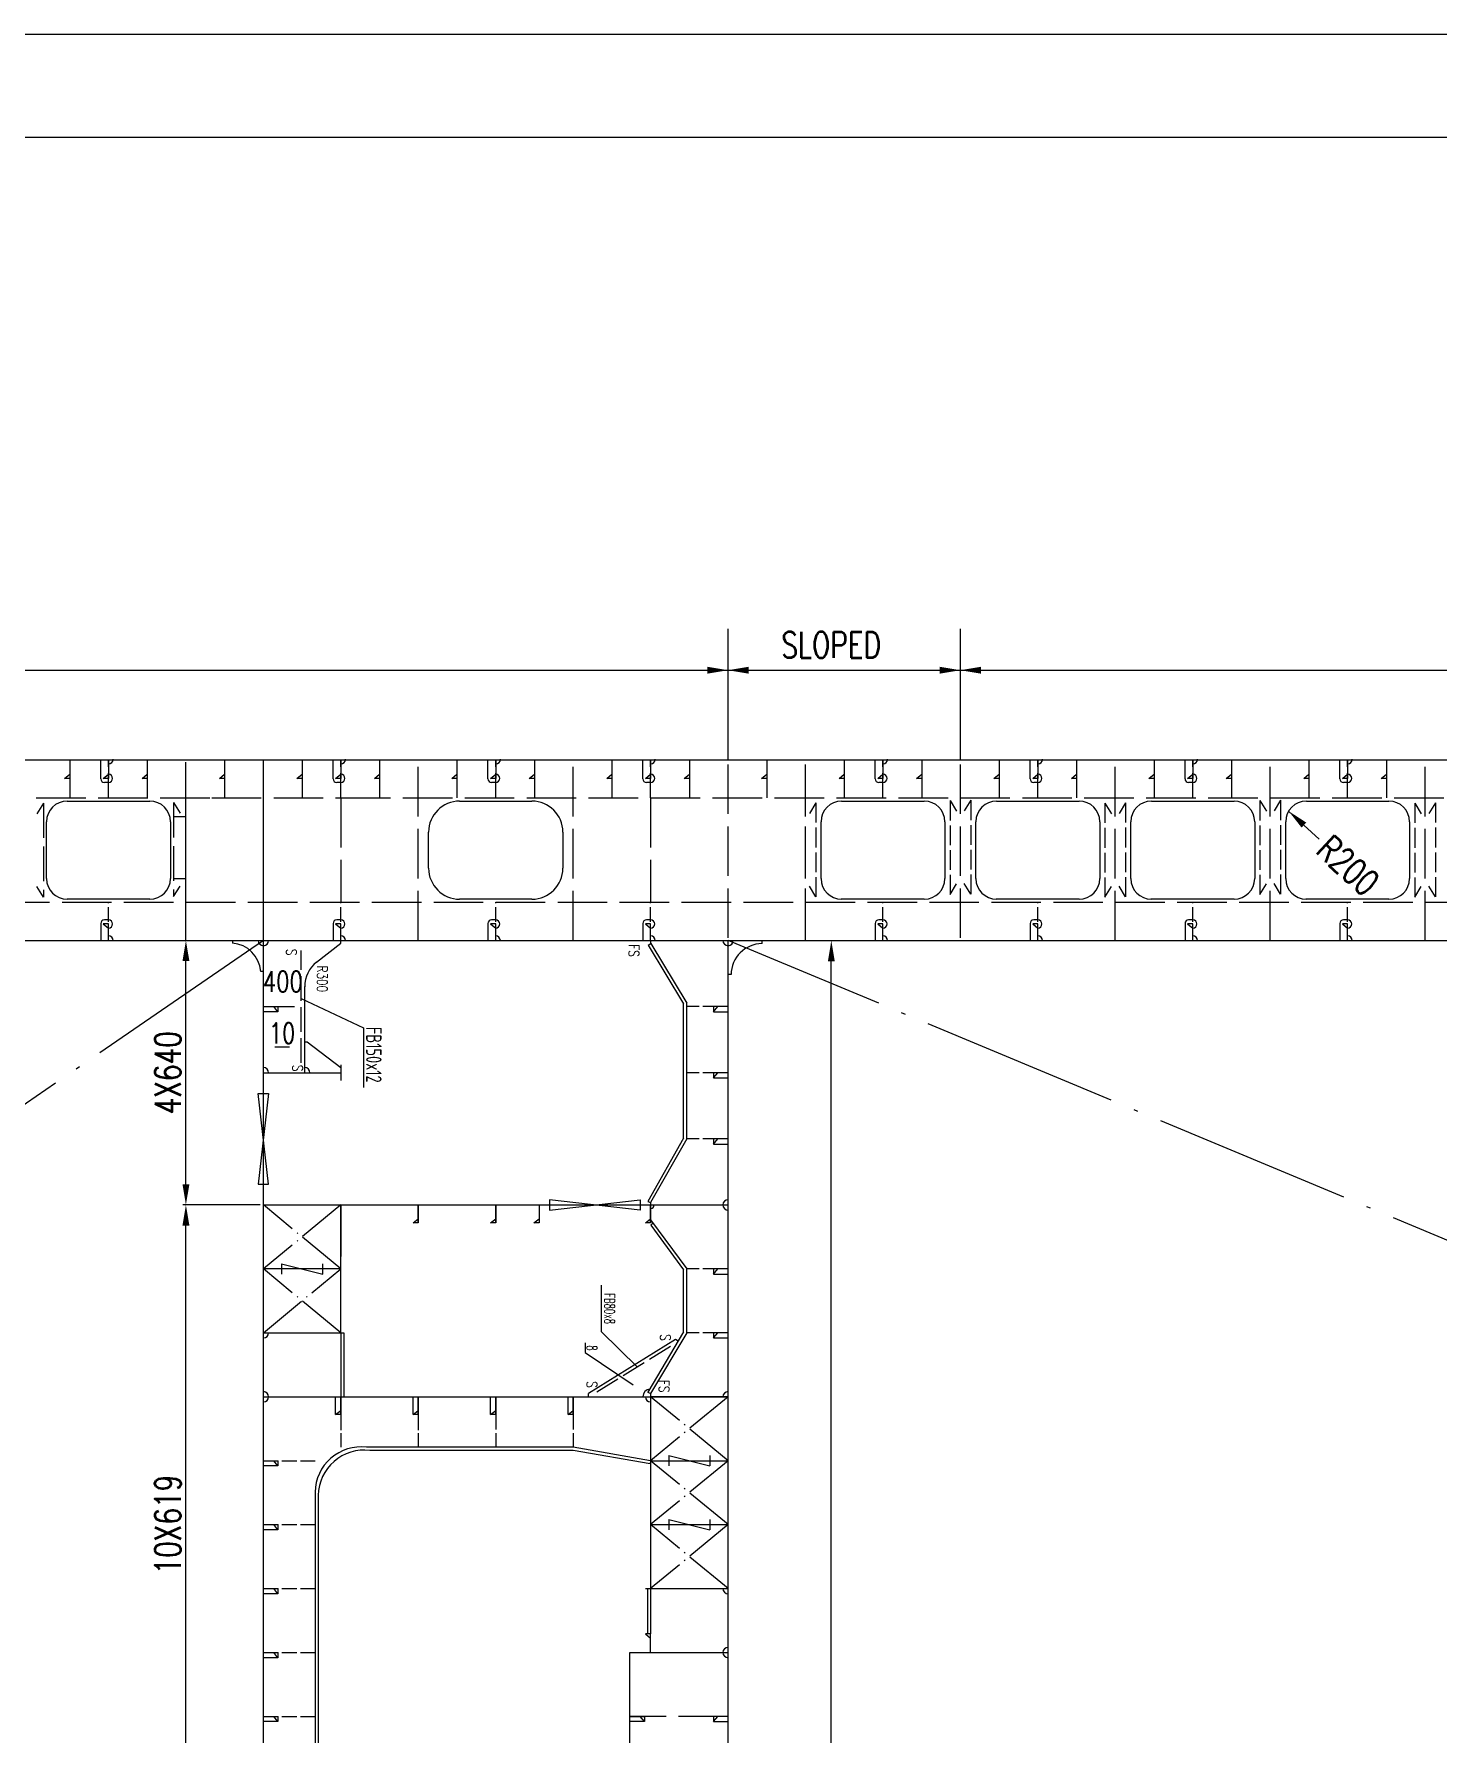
# Model space of a CAD drawing. Extents: x 373818 to 564480, y 322172 to 634257.
# Drawn here: x 474729 to 488325, y 574099 to 590557 of the extents above; entities that cross this region are included whole.
import ezdxf
from ezdxf.enums import TextEntityAlignment as Align

# ---------------------------------------------------------------- set-up
doc = ezdxf.new("R2010")
doc.units = 0
doc.header["$LTSCALE"] = 40
doc.header["$MEASUREMENT"] = 0
for name, pattern in [('ACAD_ISO02W100', [15, 12, -3]), ('ACAD_ISO04W100', [30.5, 24, -3, 0.5, -3]), ('H', [6, 4, -2])]:
    doc.linetypes.add(name, pattern=pattern)
doc.layers.get('0').update_dxf_attribs({"linetype": 'CONTINUOUS'})
doc.layers.get('DEFPOINTS').update_dxf_attribs({"linetype": 'CONTINUOUS'})
for name, color, linetype in [('01CONTINUOUS', 2, 'CONTINUOUS'), ('11', 7, 'CONTINUOUS'), ('BT_ENG', 7, 'CONTINUOUS'), ('C-CEN', 4, 'ACAD_ISO04W100'), ('C-CON', 4, 'CONTINUOUS'), ('C-DAS', 4, 'ACAD_ISO02W100'), ('Y-CON', 2, 'CONTINUOUS'), ('Y-DAS', 2, 'ACAD_ISO02W100')]:
    doc.layers.add(name, color=color, linetype=linetype)
doc.styles.add('isocp', font='isocp.shx', dxfattribs={"width": 0.75, "height": 150, "bigfont": 'hzdx.shx'})
doc.styles.add('ROMANS', font='romans.shx', dxfattribs={"width": 0.75, "height": 250, "bigfont": 'hzdx.shx'})
doc.dimstyles.new('DM-100', dxfattribs={"dimscale": 0, "dimtxt": 250, "dimasz": 200, "dimexe": 30, "dimexo": 30, "dimgap": 50, "dimtad": 1, "dimdec": 0, "dimzin": 0, "dimdsep": 46, "dimtxsty": 'ROMANS', "dimcen": 0, "dimclrd": 1, "dimclre": 1, "dimclrt": 1, "dimadec": 0, "dimazin": 0, "dimtfac": 1, "dimtdec": 0, "dimtmove": 0, "dimatfit": 3, "dimfxl": 1, "dimtolj": 1, "dimtzin": 0, "dimarcsym": 0})

# ---------------------------------------------------------------- blocks, each defined once
blk = doc.blocks.new('*D64')
at = {"color": 1, "linetype": 'ByBlock', "transparency": 16777216}
for p, q in [((476920, 579221), (476170, 579221)), ((476200, 573231), (476200, 579021))]:
    blk.add_line(p, q, dxfattribs=at)
for points in [[(476167, 579021), (476234, 579021), (476200, 579221)], [(476167, 573231), (476234, 573231), (476200, 573031)]]:
    blk.add_solid(points, dxfattribs=at)
at = {"layer": 'DEFPOINTS', "color": 0, "linetype": 'ByBlock', "transparency": 16777216}
for p in [(476200, 579221), (476950, 579221), (476200, 573031)]:
    blk.add_point(p, dxfattribs=at)
at = {"color": 1, "linetype": 'ByBlock', "transparency": 16777216, "insert": (476025, 576126), "char_height": 250, "attachment_point": 5, "rotation": 90, "style": 'ROMANS'}
blk.add_mtext('\\A1;10X619', dxfattribs=at)
blk = doc.blocks.new('*D65')
at = {"color": 1, "linetype": 'ByBlock', "transparency": 16777216}
blk.add_line((476200, 579421), (476200, 581581), dxfattribs=at)
for points in [[(476167, 581581), (476234, 581581), (476200, 581781)], [(476167, 579421), (476234, 579421), (476200, 579221)]]:
    blk.add_solid(points, dxfattribs=at)
at = {"layer": 'DEFPOINTS', "color": 0, "linetype": 'ByBlock', "transparency": 16777216}
for p in [(476200, 581781), (476200, 581781), (476200, 579221)]:
    blk.add_point(p, dxfattribs=at)
at = {"color": 1, "linetype": 'ByBlock', "transparency": 16777216, "insert": (476025, 580501), "char_height": 250, "attachment_point": 5, "rotation": 90, "style": 'ROMANS'}
blk.add_mtext('\\A1;4X640', dxfattribs=at)
blk = doc.blocks.new('*D101')
at = {"color": 1, "linetype": 'ByBlock', "transparency": 16777216}
blk.add_line((487174, 582763), (486879, 583033), dxfattribs=at)
blk.add_solid([(487049, 582923), (487004, 582874), (486879, 583033)], dxfattribs=at)
at = {"layer": 'DEFPOINTS', "color": 0, "linetype": 'ByBlock', "transparency": 16777216}
for p in [(486879, 583033), (487100, 582831)]:
    blk.add_point(p, dxfattribs=at)
at = {"color": 1, "linetype": 'ByBlock', "transparency": 16777216, "insert": (487454, 582506), "char_height": 250, "attachment_point": 5, "rotation": 317.4968, "style": 'ROMANS'}
blk.add_mtext('\\A1;R200', dxfattribs=at)

msp = doc.modelspace()

# ---------------------------------------------------------------- linework, layer by layer
at = {"color": 2}
msp.add_line((447392.4, 589556.63), (562792.4, 589556.63), dxfattribs=at)
for p, q in [((481450.32, 583530.69), (481450.32, 584797.67)), ((483700.32, 583530.69), (483700.32, 584797.67)), ((475450.32, 583310.69), (475410.32, 583310.69)), ((477700.32, 583310.69), (477660.32, 583310.69)), ((479200.32, 583310.69), (479160.32, 583310.69)), ((480700.32, 583310.69), (480660.32, 583310.69)), ((482950.32, 583310.69), (482910.32, 583310.69)), ((482950.32, 583310.69), (482910.32, 583310.69)), ((484450.32, 583310.69), (484410.32, 583310.69)), ((485950.32, 583310.69), (485910.32, 583310.69)), ((487450.32, 583310.69), (487410.32, 583310.69)), ((475450.32, 581980.68), (475410.32, 581980.68)), ((477700.32, 581980.69), (477660.32, 581980.69)), ((479200.32, 581980.69), (479160.32, 581980.69)), ((480700.32, 581980.69), (480660.32, 581980.69)), ((482950.32, 581980.69), (482910.32, 581980.69)), ((482950.32, 581980.69), (482910.32, 581980.69)), ((484450.32, 581980.69), (484410.32, 581980.69)), ((485950.32, 581980.69), (485910.32, 581980.69)), ((487450.32, 581980.69), (487410.32, 581980.69)), ((476650.32, 581780.69), (476650.32, 581755.69)), ((477464.97, 581570.78), (477700.32, 581755.69)), ((477700.32, 581755.69), (477700.32, 581780.69)), ((480675.41, 581736.68), (480701.94, 581750.69)), ((480675.41, 581736.68), (481020.32, 581168.99)), ((480701.94, 581750.69), (480701.94, 581780.69)), ((480701.94, 581750.69), (481050.32, 581173.88)), ((481780.32, 581750.69), (481780.32, 581780.69)), ((476950.32, 581480.69), (476925.32, 581480.69)), ((477350.32, 580500.69), (477350.32, 581334.88)), ((481480.32, 581450.69), (481450.32, 581450.69)), ((477315.32, 581219.45), (477920.35, 580933.8)), ((481020.32, 579867.39), (481020.32, 581168.99)), ((481050.32, 579860.69), (481050.32, 581173.88)), ((477090.32, 581090.69), (476950.32, 581090.69)), ((477350.32, 580800.69), (477375.32, 580800.69)), ((477375.32, 580800.69), (477700.32, 580550.69)), ((477920.35, 580933.8), (477920.35, 580356.15)), ((477062.69, 580752.18), (477201.94, 580752.18)), ((481020.32, 579867.39), (480671.79, 579254.97)), ((481050.32, 579860.69), (480700.32, 579245.69)), ((480671.79, 579254.97), (480700.32, 579245.69)), ((480700.32, 579245.69), (480700.32, 579220.69)), ((480700.32, 579077.48), (481050.32, 578601.69)), ((480725.81, 579042.82), (480701.65, 579025.05)), ((480701.65, 579025.05), (481020.32, 578591.85)), ((481020.32, 577990.93), (481020.32, 578591.85)), ((481050.32, 577982.69), (481050.32, 578601.69)), ((480222.93, 578443.94), (480222.93, 577994.53)), ((480066.5, 577886.52), (480066.5, 577791.39)), ((480941.19, 577916.5), (480100.32, 577393.69)), ((480222.93, 577994.53), (480572.44, 577648.7)), ((481020.32, 577990.93), (480674.53, 577409.02)), ((481050.32, 577982.69), (480700.32, 577393.69)), ((480966.98, 577901.18), (480941.19, 577916.5)), ((480066.5, 577791.39), (480531.32, 577477.82)), ((480100.32, 577363.69), (480100.32, 577393.69)), ((480700.32, 577393.69), (480672.5, 577404.93)), ((480700.32, 577393.69), (480700.32, 577363.69))]:
    msp.add_line(p, q)
at = {"color": 1, "linetype": 'ByBlock'}
for p, q in [((455200.32, 584397.45), (560838.97, 584397.45)), ((482450.32, 564280.69), (482450.32, 581580.69)), ((476950.32, 581333.88), (476950.32, 581331.47)), ((477350.32, 581333.88), (477350.32, 581331.47))]:
    msp.add_line(p, q, dxfattribs=at)
at = {"color": 7, "ltscale": 0.2}
for p, q in [((475375.32, 583345.69), (475375.32, 583522.62)), ((477625.32, 583345.69), (477625.32, 583522.62)), ((479125.32, 583345.69), (479125.32, 583522.61)), ((480625.32, 583345.69), (480625.32, 583522.62)), ((482875.32, 583345.69), (482875.32, 583522.62)), ((482875.32, 583345.69), (482875.32, 583522.62)), ((484375.32, 583345.69), (484375.32, 583522.62)), ((485875.32, 583345.69), (485875.32, 583522.62)), ((487375.32, 583345.69), (487375.32, 583522.62)), ((475375.32, 581945.68), (475375.32, 581780.68)), ((477625.32, 581945.69), (477625.32, 581780.69)), ((479125.32, 581945.69), (479125.32, 581780.69)), ((480625.32, 581945.69), (480625.32, 581780.69)), ((482875.32, 581945.69), (482875.32, 581780.69)), ((482875.32, 581945.69), (482875.32, 581780.69)), ((484375.32, 581945.69), (484375.32, 581780.69)), ((485875.32, 581945.69), (485875.32, 581780.69)), ((487375.32, 581945.69), (487375.32, 581780.69))]:
    msp.add_line(p, q, dxfattribs=at)
at = {"color": 0, "linetype": 'ByBlock'}
for p, q in [((474820.32, 583110.69), (474757.61, 583008.13)), ((476081.09, 583115.43), (476143.8, 583012.87)), ((482300.32, 583113.63), (482237.61, 583011.07)), ((483600.32, 583135.69), (483663.03, 583033.14)), ((483800.32, 583138.63), (483737.61, 583036.07)), ((485100.32, 583110.69), (485163.03, 583008.14)), ((485300.32, 583113.63), (485237.61, 583011.07)), ((486600.32, 583135.69), (486663.03, 583033.14)), ((486800.32, 583138.63), (486737.61, 583036.07)), ((488100.32, 583110.69), (488163.03, 583008.14)), ((488300.32, 583113.63), (488237.61, 583011.07)), ((474820.32, 582200.69), (474757.61, 582303.25)), ((476081.09, 582205.43), (476143.8, 582307.99)), ((482300.32, 582203.63), (482237.61, 582306.19)), ((483600.32, 582225.69), (483663.03, 582328.25)), ((483800.32, 582228.63), (483737.61, 582331.19)), ((485100.32, 582200.69), (485163.03, 582303.25)), ((485300.32, 582203.63), (485237.61, 582306.19)), ((486600.32, 582225.69), (486663.03, 582328.25)), ((486800.32, 582228.63), (486737.61, 582331.19)), ((488100.32, 582200.69), (488163.03, 582303.25)), ((488300.32, 582203.63), (488237.61, 582306.19))]:
    msp.add_line(p, q, dxfattribs=at)
for points in [[(476900.32, 580300.69), (477000.32, 580300.69), (476900.32, 579420.69), (477000.32, 579420.69)], [(480600.32, 579270.69), (480600.32, 579170.69), (479720.32, 579270.69), (479720.32, 579170.69)]]:
    msp.add_lwpolyline(points, close=True)
at = {"color": 7, "ltscale": 0.2}
for centre, start, end in [((475450.33, 583535), 270, 0), ((477700.33, 583535), 270, 0), ((479200.33, 583535), 270, 0), ((480700.33, 583535), 270, 0), ((482950.33, 583535), 270, 0), ((482950.33, 583535), 270, 0), ((484450.33, 583535), 270, 0), ((485950.33, 583535), 270, 0), ((487450.33, 583535), 270, 0), ((475450.12, 581780.69), 360, 90), ((477700.12, 581780.7), 360, 90), ((479200.12, 581780.7), 360, 90), ((480700.12, 581780.7), 360, 90), ((482950.12, 581780.7), 360, 90), ((482950.12, 581780.7), 360, 90), ((484450.12, 581780.7), 360, 90), ((485950.12, 581780.7), 360, 90), ((487450.12, 581780.7), 360, 90)]:
    msp.add_arc(centre, 44.99, start, end, dxfattribs=at)
for centre, radius, start, end in [((475410.32, 583345.69), 35, 180, 270), ((475450.32, 583350.69), 40, 270, 90), ((477660.32, 583345.69), 35, 180, 270), ((477700.32, 583350.69), 40, 270, 90), ((479160.32, 583345.69), 35, 180, 270), ((479200.32, 583350.69), 40, 270, 90), ((480660.32, 583345.69), 35, 180, 270), ((480700.32, 583350.69), 40, 270, 90), ((482910.32, 583345.69), 35, 180, 270), ((482910.32, 583345.69), 35, 180, 270), ((482950.32, 583350.69), 40, 270, 90), ((482950.32, 583350.69), 40, 270, 90), ((484410.32, 583345.69), 35, 180, 270), ((484450.32, 583350.69), 40, 270, 90), ((485910.32, 583345.69), 35, 180, 270), ((485950.32, 583350.69), 40, 270, 90), ((487410.32, 583345.69), 35, 180, 270), ((487450.32, 583350.69), 40, 270, 90), ((475410.32, 581945.68), 35, 90, 180), ((475450.32, 581940.68), 40, 270, 90), ((477660.32, 581945.69), 35, 90, 180), ((477700.32, 581940.69), 40, 270, 90), ((479160.32, 581945.69), 35, 90, 180), ((479200.32, 581940.69), 40, 270, 90), ((480660.32, 581945.69), 35, 90, 180), ((480700.32, 581940.69), 40, 270, 90), ((482910.32, 581945.69), 35, 90, 180), ((482910.32, 581945.69), 35, 90, 180), ((482950.32, 581940.69), 40, 270, 90), ((482950.32, 581940.69), 40, 270, 90), ((484410.32, 581945.69), 35, 90, 180), ((484450.32, 581940.69), 40, 270, 90), ((485910.32, 581945.69), 35, 90, 180), ((485950.32, 581940.69), 40, 270, 90), ((487410.32, 581945.69), 35, 90, 180), ((487450.32, 581940.69), 40, 270, 90), ((476626.28, 581456.66), 300, 4.595387, 85.404613), ((476950.32, 581780.69), 50, 180, 0), ((481450.32, 581780.69), 50, 180, 0), ((481780.32, 581450.69), 300, 90, 180), ((477650.32, 581334.88), 300, 128.157227, 180), ((476950.32, 580500.69), 50, 0, 90), ((477350.32, 580500.69), 50, 0, 90), ((480700.32, 579220.69), 35, 270, 0), ((481450.32, 579220.69), 50, 90, 270), ((480700.32, 577363.69), 75, 96.052383, 180)]:
    msp.add_arc(centre, radius, start, end)
at = {"color": 1, "linetype": 'ByBlock'}
for points in [[(481250.32, 584430.79), (481250.32, 584364.12), (481450.32, 584397.45)], [(481250.32, 584430.79), (481250.32, 584364.12), (481450.32, 584397.45)], [(481650.32, 584430.79), (481650.32, 584364.12), (481450.32, 584397.45)], [(481650.32, 584430.79), (481650.32, 584364.12), (481450.32, 584397.45)], [(483500.32, 584430.79), (483500.32, 584364.12), (483700.32, 584397.45)], [(483500.32, 584430.79), (483500.32, 584364.12), (483700.32, 584397.45)], [(483900.32, 584430.79), (483900.32, 584364.12), (483700.32, 584397.45)], [(483900.32, 584430.79), (483900.32, 584364.12), (483700.32, 584397.45)], [(482416.99, 581580.69), (482483.65, 581580.69), (482450.32, 581780.69)], [(476952.82, 581332.88), (476952.82, 581332.05), (476950.32, 581332.47)], [(477347.82, 581332.88), (477347.82, 581332.05), (477350.32, 581332.47)]]:
    msp.add_solid(points, dxfattribs=at)
at = {"layer": '01CONTINUOUS'}
for p, q in [((463108.6, 583530.69), (520911.32, 583530.69)), ((476950.32, 579320.69), (476950.32, 583530.69)), ((475075.32, 583350.69), (475075.32, 583160.69)), ((475825.32, 583350.69), (475825.32, 583160.69)), ((476575.32, 583350.69), (476575.32, 583160.69)), ((477325.32, 583350.69), (477325.32, 583160.69)), ((478075.32, 583350.69), (478075.32, 583160.69)), ((478825.32, 583350.69), (478825.32, 583160.69)), ((479575.32, 583350.69), (479575.32, 583160.69)), ((480325.32, 583350.69), (480325.32, 583160.69)), ((481075.32, 583350.69), (481075.32, 583160.69)), ((481825.32, 583350.69), (481825.32, 583160.69)), ((482575.32, 583350.69), (482575.32, 583160.69)), ((482575.32, 583350.69), (482575.32, 583160.69)), ((483325.32, 583350.69), (483325.32, 583160.69)), ((483325.32, 583350.69), (483325.32, 583160.69)), ((484075.32, 583350.69), (484075.32, 583160.69)), ((484825.32, 583350.69), (484825.32, 583160.69)), ((485575.32, 583350.69), (485575.32, 583160.69)), ((486325.32, 583350.69), (486325.32, 583160.69)), ((487075.32, 583350.69), (487075.32, 583160.69)), ((487825.32, 583350.69), (487825.32, 583160.69)), ((454103.05, 581780.69), (526450.32, 581780.69)), ((476950.32, 580300.69), (476950.32, 581780.69)), ((481450.32, 573030.69), (481450.32, 581780.69)), ((476950.32, 580500.69), (477700.32, 580500.69)), ((477700.32, 580575.69), (477700.32, 580425.69)), ((476950.32, 575380.08), (476950.32, 579320.69)), ((476950.32, 579220.69), (481450.32, 579220.69)), ((477700.32, 579220.69), (477700.32, 578720.69)), ((477700.32, 577982.69), (477700.32, 579220.69)), ((477700.32, 579047.48), (477700.32, 578720.69)), ((477700.32, 578601.69), (476950.32, 578601.69)), ((476950.32, 577982.69), (477700.32, 577982.69)), ((476950.32, 577982.69), (477700.32, 577982.69)), ((476950.32, 577982.69), (477700.32, 577982.69)), ((476950.32, 577363.69), (481450.32, 577363.69)), ((480700.32, 577363.69), (480700.32, 576874.69)), ((480700.32, 577363.69), (480700.32, 575506.69)), ((481450.32, 577363.69), (480700.32, 577363.69)), ((480700.32, 576744.69), (481450.32, 576744.69)), ((480700.32, 576125.69), (481450.32, 576125.69)), ((476950.32, 562530.69), (476950.32, 575380.08)), ((480650.32, 575506.69), (481450.32, 575506.69)), ((480500.32, 574887.69), (481450.32, 574887.69)), ((480500.32, 573030.69), (480500.32, 574887.69))]:
    msp.add_line(p, q, dxfattribs=at)
msp.add_lwpolyline([(454103.05, 582882.02), (454724.22, 582992.63), (456889.22, 583243.39), (459074.22, 583416.49), (459350.32, 583433.49), (461599.62, 583518.89), (463108.72, 583530.69), (465850.32, 583530.69), (472350.32, 583530.69), (476450.32, 583530.69), (477700.32, 583530.69), (480700.32, 583530.69), (515850.32, 583530.69)], dxfattribs=at)
at = {"layer": '11', "color": 7, "linetype": 'Continuous'}
for p, q in [((475050.3, 583130.69), (475850.32, 583130.69)), ((478850.32, 583130.69), (479550.32, 583130.69)), ((478850.32, 583130.69), (479550.32, 583130.69)), ((482550.32, 583130.69), (483350.32, 583130.69)), ((484050.32, 583130.69), (484850.32, 583130.69)), ((485550.32, 583130.69), (486350.32, 583130.69)), ((487050.32, 583130.69), (487850.32, 583130.69)), ((474850.3, 582380.69), (474850.3, 582930.69)), ((476050.32, 582930.69), (476050.32, 582380.69)), ((478550.32, 582480.69), (478550.32, 582830.69)), ((479850.32, 582830.69), (479850.32, 582480.69)), ((482350.32, 582380.69), (482350.32, 582930.69)), ((483550.32, 582930.69), (483550.32, 582380.69)), ((483850.32, 582380.69), (483850.32, 582930.69)), ((485050.32, 582930.69), (485050.32, 582380.69)), ((485350.32, 582380.69), (485350.32, 582930.69)), ((486550.32, 582930.69), (486550.32, 582380.69)), ((486850.32, 582380.69), (486850.32, 582930.69)), ((488050.32, 582930.69), (488050.32, 582380.69)), ((475850.32, 582180.69), (475050.3, 582180.69)), ((479550.32, 582180.69), (478850.32, 582180.69)), ((483350.01, 582180.69), (482545.48, 582180.69)), ((484850.01, 582180.69), (484045.48, 582180.69)), ((486350.01, 582180.69), (485545.48, 582180.69)), ((487850.01, 582180.69), (487045.48, 582180.69))]:
    msp.add_line(p, q, dxfattribs=at)
for centre, radius, start, end in [((475050.3, 582930.69), 200, 90, 180), ((475850.32, 582930.69), 200, 0, 90), ((478850.32, 582830.69), 300, 90, 180), ((479550.32, 582830.69), 300, 0, 90), ((482550.32, 582930.69), 200, 90, 180), ((483350.32, 582930.69), 200, 360, 90), ((484050.32, 582930.69), 200, 90, 180), ((484850.32, 582930.69), 200, 360, 90), ((485550.32, 582930.69), 200, 90, 180), ((486350.32, 582930.69), 200, 360, 90), ((487050.32, 582930.69), 200, 90, 180), ((487850.32, 582930.69), 200, 360, 90), ((478850.32, 582480.69), 300, 180, 270), ((479550.32, 582480.69), 300, 270, 360), ((475050.3, 582380.69), 200, 180, 270), ((475850.32, 582380.69), 200, 270, 360), ((482550.32, 582380.69), 200, 180, 270), ((483350.32, 582380.69), 200, 270, 360), ((484050.32, 582380.69), 200, 180, 270), ((484850.32, 582380.69), 200, 270, 360), ((485550.32, 582380.69), 200, 180, 270), ((486350.32, 582380.69), 200, 270, 360), ((487050.32, 582380.69), 200, 180, 270), ((487850.32, 582380.69), 200, 270, 360)]:
    msp.add_arc(centre, radius, start, end, dxfattribs=at)
at = {"layer": 'BT_ENG'}
msp.add_line((444892.4, 590556.63), (563792.4, 590556.63), dxfattribs=at)
at = {"layer": 'C-CEN', "ltscale": 2}
for p, q in [((476950.32, 581780.69), (451450.32, 564280.69)), ((523450.32, 564280.69), (481450.32, 581780.69))]:
    msp.add_line(p, q, dxfattribs=at)
at = {"layer": 'C-CEN', "ltscale": 0.5}
for p, q in [((477700.32, 579220.69), (476950.32, 578601.69)), ((477700.32, 578601.69), (476950.32, 579220.69)), ((476950.32, 577982.69), (477700.32, 578601.69)), ((477700.32, 577982.69), (476950.32, 578601.69)), ((481450.32, 577363.69), (480700.32, 576744.69)), ((481450.32, 576744.69), (480700.32, 577363.69)), ((481450.32, 576744.69), (480700.32, 576125.69)), ((481450.32, 576125.69), (480700.32, 576744.69)), ((481450.32, 576125.69), (480700.32, 575506.69)), ((481450.32, 575506.69), (480700.32, 576125.69))]:
    msp.add_line(p, q, dxfattribs=at)
at = {"layer": 'C-CON'}
for p, q in [((481310.32, 581090.69), (481450.32, 581090.69)), ((481310.32, 580450.69), (481450.32, 580450.69)), ((481310.32, 579810.69), (481450.32, 579810.69)), ((477125.32, 578651.69), (477525.32, 578551.69)), ((477125.32, 578651.69), (477125.32, 578551.69)), ((477525.32, 578551.69), (477525.32, 578651.69)), ((481310.32, 578551.69), (481450.32, 578551.69)), ((477700.32, 577982.69), (477700.32, 577363.69)), ((477700.32, 577982.69), (477730.32, 577982.69)), ((477730.32, 577982.69), (477730.32, 577363.69)), ((481310.32, 577932.69), (481450.32, 577932.69)), ((477650.32, 577190.48), (477650.32, 577363.69)), ((478400.32, 577190.48), (478400.32, 577363.69)), ((479150.32, 577190.48), (479150.32, 577363.69)), ((479900.32, 577190.48), (479900.32, 577363.69)), ((479950.32, 576874.69), (477950.32, 576874.69)), ((479950.32, 576844.69), (477980.32, 576844.69)), ((480700.32, 576744.69), (479950.32, 576874.69)), ((480695.27, 576715.57), (479950.32, 576844.69)), ((477090.32, 576694.69), (476950.32, 576694.69)), ((480700.32, 576744.69), (480695.27, 576715.57)), ((480875.32, 576794.69), (480875.32, 576694.69)), ((480875.32, 576794.69), (481275.32, 576694.69)), ((481275.32, 576794.69), (481275.32, 576694.69)), ((477450.32, 576440.69), (477450.32, 573699.69)), ((477480.32, 576410.69), (477480.32, 573705.26)), ((477090.32, 576075.69), (476950.32, 576075.69)), ((480875.32, 576175.69), (481275.32, 576075.69)), ((480875.32, 576175.69), (480875.32, 576075.69)), ((481275.32, 576175.69), (481275.32, 576075.69)), ((477090.32, 575456.69), (476950.32, 575456.69)), ((480670.32, 575506.69), (480670.32, 575067.69)), ((480700.32, 575506.69), (480700.32, 575067.69)), ((477090.32, 574837.69), (476950.32, 574837.69)), ((477090.32, 574218.69), (476950.32, 574218.69)), ((480640.32, 574218.69), (480500.32, 574218.69)), ((481310.32, 574218.69), (481450.32, 574218.69))]:
    msp.add_line(p, q, dxfattribs=at)
for centre, radius, start, end in [((481450.32, 579220.69), 50, 90, 270), ((476950.32, 577982.69), 50, 270, 360), ((476950.32, 577363.69), 50, 270, 90), ((480700.32, 577363.69), 50, 180, 270), ((481450.32, 577363.69), 50, 90, 180), ((477897.59, 576430.43), 447.38, 83.230666, 178.685296), ((477927.59, 576400.43), 447.38, 83.230666, 178.685296), ((481450.32, 575506.69), 50, 180, 270), ((481450.32, 574887.69), 50, 90, 270)]:
    msp.add_arc(centre, radius, start, end, dxfattribs=at)
at = {"layer": 'C-DAS', "ltscale": 0.7}
for p, q in [((474820.32, 583110.69), (474820.32, 582200.69)), ((476081.09, 583115.43), (476081.09, 582205.43))]:
    msp.add_line(p, q, dxfattribs=at)
at = {"layer": 'C-DAS'}
for p, q in [((477700.32, 583160.69), (477700.32, 582150.69)), ((480700.32, 583160.69), (480700.32, 582150.69)), ((455200.32, 582150.69), (526450.32, 582150.69)), ((481450.32, 574268.69), (480500.32, 574268.69))]:
    msp.add_line(p, q, dxfattribs=at)
at = {"layer": 'C-DAS', "ltscale": 0.4}
for p, q in [((482300.32, 583113.63), (482300.32, 582203.63)), ((483600.32, 583135.69), (483600.32, 582225.69)), ((483800.32, 583138.63), (483800.32, 582228.63)), ((485100.32, 583110.69), (485100.32, 582200.69)), ((485300.32, 583113.63), (485300.32, 582203.63)), ((486600.32, 583135.69), (486600.32, 582225.69)), ((486800.32, 583138.63), (486800.32, 582228.63)), ((488100.32, 583110.69), (488100.32, 582200.69)), ((488300.32, 583113.63), (488300.32, 582203.63))]:
    msp.add_line(p, q, dxfattribs=at)
at = {"layer": 'C-DAS', "ltscale": 0.5}
for p, q in [((477315.32, 580596.69), (477315.32, 581684.69)), ((480893.97, 577851.82), (480179.23, 577407.43))]:
    msp.add_line(p, q, dxfattribs=at)
at = {"layer": 'C-DAS'}
msp.add_lwpolyline([(455200.32, 582677.78), (456889.22, 582873.39), (459074.22, 583046.49), (459350.32, 583063.49), (461599.62, 583148.89), (463108.72, 583160.69), (465850.32, 583160.69), (472350.32, 583160.69), (476450.32, 583160.69), (477700.32, 583160.69), (480700.32, 583160.69), (515850.32, 583160.69), (517850.32, 583160.69), (520911.22, 583160.69), (521200.32, 583158.02)], dxfattribs=at)
at = {"layer": 'DEFPOINTS', "color": 0, "linetype": 'ByBlock'}
for p in [(476950.32, 581334.88), (476950.32, 581332.47), (477350.32, 581334.88)]:
    msp.add_point(p, dxfattribs=at)
at = {"layer": 'Y-CON'}
for p, q in [((476080.32, 582980.69), (476200.32, 582980.69)), ((476080.32, 582380.69), (476200.32, 582380.69)), ((478450.32, 579047.48), (478450.32, 579220.69)), ((479200.32, 579047.48), (479200.32, 579220.69)), ((480700.32, 579047.48), (480700.32, 579220.69)), ((477700.32, 577190.48), (477700.32, 577363.69)), ((478450.32, 577190.48), (478450.32, 577363.69)), ((479200.32, 577190.48), (479200.32, 577363.69)), ((479950.32, 577190.48), (479950.32, 577363.69))]:
    msp.add_line(p, q, dxfattribs=at)
for points in [[(475075.32, 583530.69), (475075.32, 583350.69), (475025.32, 583350.69), (475075.32, 583390.69)], [(475450.32, 583530.69), (475450.32, 583350.69), (475400.32, 583350.69), (475450.32, 583390.69)], [(475825.32, 583530.69), (475825.32, 583350.69), (475775.32, 583350.69), (475825.32, 583390.69)], [(476575.32, 583530.69), (476575.32, 583350.69), (476525.32, 583350.69), (476575.32, 583390.69)], [(477325.32, 583530.69), (477325.32, 583350.69), (477275.32, 583350.69), (477325.32, 583390.69)], [(477700.32, 583530.69), (477700.32, 583350.69), (477650.32, 583350.69), (477700.32, 583390.69)], [(478075.32, 583530.69), (478075.32, 583350.69), (478025.32, 583350.69), (478075.32, 583390.69)], [(478825.32, 583530.69), (478825.32, 583350.69), (478775.32, 583350.69), (478825.32, 583390.69)], [(479200.32, 583530.69), (479200.32, 583350.69), (479150.32, 583350.69), (479200.32, 583390.69)], [(479575.32, 583530.69), (479575.32, 583350.69), (479525.32, 583350.69), (479575.32, 583390.69)], [(480325.32, 583530.69), (480325.32, 583350.69), (480275.32, 583350.69), (480325.32, 583390.69)], [(480700.32, 583530.69), (480700.32, 583350.69), (480650.32, 583350.69), (480700.32, 583390.69)], [(481075.32, 583530.69), (481075.32, 583350.69), (481025.32, 583350.69), (481075.32, 583390.69)], [(481825.32, 583530.69), (481825.32, 583350.69), (481775.32, 583350.69), (481825.32, 583390.69)], [(482575.32, 583530.69), (482575.32, 583350.69), (482525.32, 583350.69), (482575.32, 583390.69)], [(482575.32, 583530.69), (482575.32, 583350.69), (482525.32, 583350.69), (482575.32, 583390.69)], [(482950.32, 583530.69), (482950.32, 583350.69), (482900.32, 583350.69), (482950.32, 583390.69)], [(482950.32, 583530.69), (482950.32, 583350.69), (482900.32, 583350.69), (482950.32, 583390.69)], [(483325.32, 583530.69), (483325.32, 583350.69), (483275.32, 583350.69), (483325.32, 583390.69)], [(483325.32, 583530.69), (483325.32, 583350.69), (483275.32, 583350.69), (483325.32, 583390.69)], [(484075.32, 583530.69), (484075.32, 583350.69), (484025.32, 583350.69), (484075.32, 583390.69)], [(484450.32, 583530.69), (484450.32, 583350.69), (484400.32, 583350.69), (484450.32, 583390.69)], [(484825.32, 583530.69), (484825.32, 583350.69), (484775.32, 583350.69), (484825.32, 583390.69)], [(485575.32, 583530.69), (485575.32, 583350.69), (485525.32, 583350.69), (485575.32, 583390.69)], [(485950.32, 583530.69), (485950.32, 583350.69), (485900.32, 583350.69), (485950.32, 583390.69)], [(486325.32, 583530.69), (486325.32, 583350.69), (486275.32, 583350.69), (486325.32, 583390.69)], [(487075.32, 583530.69), (487075.32, 583350.69), (487025.32, 583350.69), (487075.32, 583390.69)], [(487450.32, 583530.69), (487450.32, 583350.69), (487400.32, 583350.69), (487450.32, 583390.69)], [(487825.32, 583530.69), (487825.32, 583350.69), (487775.32, 583350.69), (487825.32, 583390.69)], [(475450.32, 581780.68), (475450.32, 581940.68), (475400.32, 581940.68), (475450.32, 581900.68)], [(477700.32, 581780.69), (477700.32, 581940.69), (477650.32, 581940.69), (477700.32, 581900.69)], [(479200.32, 581780.69), (479200.32, 581940.69), (479150.32, 581940.69), (479200.32, 581900.69)], [(480700.32, 581780.69), (480700.32, 581940.69), (480650.32, 581940.69), (480700.32, 581900.69)], [(482950.32, 581780.69), (482950.32, 581940.69), (482900.32, 581940.69), (482950.32, 581900.69)], [(482950.32, 581780.69), (482950.32, 581940.69), (482900.32, 581940.69), (482950.32, 581900.69)], [(484450.32, 581780.69), (484450.32, 581940.69), (484400.32, 581940.69), (484450.32, 581900.69)], [(485950.32, 581780.69), (485950.32, 581940.69), (485900.32, 581940.69), (485950.32, 581900.69)], [(487450.32, 581780.69), (487450.32, 581940.69), (487400.32, 581940.69), (487450.32, 581900.69)], [(476950.32, 581140.69), (477090.32, 581140.69), (477090.32, 581090.69), (477050.32, 581140.69)], [(476950.32, 581140.69), (477090.32, 581140.69), (477090.32, 581090.69), (477050.32, 581140.69)], [(481450.32, 581140.69), (481310.32, 581140.69), (481310.32, 581090.69), (481350.32, 581140.69)], [(481450.32, 580500.69), (481310.32, 580500.69), (481310.32, 580450.69), (481350.32, 580500.69)], [(481450.32, 579860.69), (481310.32, 579860.69), (481310.32, 579810.69), (481350.32, 579860.69)], [(478450.32, 579220.69), (478450.32, 579047.48), (478400.32, 579047.48), (478450.32, 579087.48)], [(479200.32, 579220.69), (479200.32, 579047.48), (479150.32, 579047.48), (479200.32, 579087.48)], [(479620.32, 579220.69), (479620.32, 579047.48), (479570.32, 579047.48), (479620.32, 579087.48)], [(480700.32, 579220.69), (480700.32, 579047.48), (480650.32, 579047.48), (480700.32, 579087.48)], [(481450.32, 578601.69), (481310.32, 578601.69), (481310.32, 578551.69), (481350.32, 578601.69)], [(481450.32, 577982.69), (481310.32, 577982.69), (481310.32, 577932.69), (481350.32, 577982.69)], [(477700.32, 577363.69), (477700.32, 577190.48), (477650.32, 577190.48), (477700.32, 577230.48)], [(478450.32, 577363.69), (478450.32, 577190.48), (478400.32, 577190.48), (478450.32, 577230.48)], [(479200.32, 577363.69), (479200.32, 577190.48), (479150.32, 577190.48), (479200.32, 577230.48)], [(479950.32, 577363.69), (479950.32, 577190.48), (479900.32, 577190.48), (479950.32, 577230.48)], [(476950.32, 576744.69), (477090.32, 576744.69), (477090.32, 576694.69), (477050.32, 576744.69)], [(476950.32, 576125.69), (477090.32, 576125.69), (477090.32, 576075.69), (477050.32, 576125.69)], [(476950.32, 575506.69), (477090.32, 575506.69), (477090.32, 575456.69), (477050.32, 575506.69)], [(480700.32, 574887.69), (480700.32, 575067.69), (480650.32, 575067.69), (480700.32, 575027.69)], [(476950.32, 574887.69), (477090.32, 574887.69), (477090.32, 574837.69), (477050.32, 574887.69)], [(476950.32, 574268.69), (477090.32, 574268.69), (477090.32, 574218.69), (477050.32, 574268.69)], [(480500.32, 574268.69), (480640.32, 574268.69), (480640.32, 574218.69), (480600.32, 574268.69)], [(481450.32, 574268.69), (481310.32, 574268.69), (481310.32, 574218.69), (481350.32, 574268.69)]]:
    msp.add_lwpolyline(points, dxfattribs=at)
at = {"layer": 'Y-DAS', "ltscale": 0.5}
for p, q in [((475450.32, 583160.69), (475450.32, 583528.92)), ((477700.32, 583160.69), (477700.32, 583528.92)), ((479200.32, 583160.69), (479200.32, 583528.92)), ((480700.32, 583160.69), (480700.32, 583528.92)), ((482950.32, 583160.69), (482950.32, 583528.92)), ((482950.32, 583160.69), (482950.32, 583528.92)), ((484450.32, 583160.69), (484450.32, 583528.92)), ((485950.32, 583160.69), (485950.32, 583528.92)), ((487450.32, 583160.69), (487450.32, 583528.92))]:
    msp.add_line(p, q, dxfattribs=at)
at = {"layer": 'Y-DAS'}
for p, q in [((476200.32, 581805.69), (476200.32, 583530.69)), ((478450.32, 581780.69), (478450.32, 583530.69)), ((479950.32, 581780.69), (479950.32, 583530.69)), ((481450.32, 581805.69), (481450.32, 583530.69)), ((482200.32, 581805.69), (482200.32, 583530.69)), ((482200.32, 581780.69), (482200.32, 583530.69)), ((482200.32, 581780.69), (482200.32, 583530.69)), ((483700.32, 581805.69), (483700.32, 583530.69)), ((485200.32, 581780.69), (485200.32, 583530.69)), ((486700.32, 581780.69), (486700.32, 583530.69)), ((488200.32, 581780.69), (488200.32, 583530.69))]:
    msp.add_line(p, q, dxfattribs=at)
at = {"layer": 'Y-DAS', "ltscale": 0.6}
msp.add_line((476200.32, 581780.69), (476200.32, 583530.69), dxfattribs=at)
at = {"layer": 'Y-DAS', "ltscale": 0.3}
for p, q in [((475450.32, 581780.68), (475450.32, 582150.69)), ((477700.32, 581780.69), (477700.32, 582150.69)), ((479200.32, 581780.69), (479200.32, 582150.69)), ((480700.32, 581780.69), (480700.32, 582150.69)), ((482950.32, 581780.69), (482950.32, 582150.69)), ((482950.32, 581780.69), (482950.32, 582150.69)), ((484450.32, 581780.69), (484450.32, 582150.69)), ((485950.32, 581780.69), (485950.32, 582150.69)), ((487450.32, 581780.69), (487450.32, 582150.69)), ((481350.32, 581140.69), (481050.32, 581140.69)), ((481350.32, 580500.69), (481050.32, 580500.69)), ((481350.32, 579860.69), (481050.32, 579860.69)), ((481350.32, 578601.69), (481050.32, 578601.69)), ((481350.32, 577982.69), (481050.32, 577982.69)), ((477700.32, 577363.69), (477700.32, 576874.69)), ((478450.32, 577363.69), (478450.32, 576874.69)), ((477700.32, 577190.48), (477700.32, 576874.69)), ((478450.32, 577190.48), (478450.32, 576874.69)), ((479200.32, 577190.48), (479200.32, 576874.69)), ((479950.32, 577190.48), (479950.32, 576874.69)), ((476950.32, 576744.69), (477450.32, 576744.69)), ((476950.32, 576125.69), (477450.32, 576125.69)), ((476950.32, 575506.69), (477450.32, 575506.69)), ((476950.32, 574887.69), (477450.32, 574887.69)), ((476950.32, 574268.69), (477450.32, 574268.69))]:
    msp.add_line(p, q, dxfattribs=at)
at = {"layer": 'Y-DAS', "linetype": 'H'}
msp.add_line((477090.32, 581140.69), (477315.32, 581140.69), dxfattribs=at)

# ---------------------------------------------------------------- texts
at = {"color": 7, "style": 'ROMANS', "width": 0.75}
msp.add_text('SLOPED', height=250, dxfattribs=at).set_placement((481966.39, 584517.65))
at = {"style": 'ROMANS'}
for s, width, p in [('S', 0.75, (477222.37, 581668.26)), ('FS', 0.75, (480538.61, 581684.41)), ('R300', 0.75, (477520.27, 581409.6)), ('S', 0.75, (477282.26, 580544.08)), ('FB80x8', 0.6, (480302.94, 578216.69)), ('8', 0.6, (480131.84, 577836.12)), ('S', 0.75, (480842.9, 577936.65)), ('S', 0.75, (480132.31, 577483.48)), ('FS', 0.75, (480831.46, 577466.87))]:
    msp.add_text(s, height=100, rotation=270, dxfattribs=dict(at, width=width)).set_placement(p, align=Align.MIDDLE_CENTER)
at = {"color": 1, "linetype": 'ByBlock', "style": 'ROMANS', "width": 0.75}
msp.add_text('10', height=200, dxfattribs=at).set_placement((477130.83, 580883.88), align=Align.MIDDLE_CENTER)
at = {"color": 7, "style": 'isocp', "width": 0.75}
msp.add_text('FB150x12', height=150, rotation=270, dxfattribs=at).set_placement((477945.11, 580944.98))
at = {"color": 1, "linetype": 'ByBlock', "insert": (477139.26, 581382.67), "char_height": 200, "attachment_point": 5, "style": 'ROMANS'}
msp.add_mtext('\\A1;400', dxfattribs=at)

# ---------------------------------------------------------------- dimensions: what is measured, and where the dimension line sits
dim = msp.add_radius_dim(center=(487100.32, 582830.69), mpoint=(486879.15, 583033.38), text='R200', dimstyle='DM-100', override={"dimscale": 1, "dimtmove": 1})
dim.commit()
dim.dimension.update_dxf_attribs({"geometry": '*D101', "text_midpoint": (487454.46, 582506.15), "dimtype": 164})
for base, p1, p2, text, picture, middle in [((476200.32, 581780.69), (476200.32, 579220.69), (476200.32, 581780.69), '4X640', '*D65', (476025.32, 580500.69)), ((476200.32, 579220.69), (476200.32, 573030.69), (476950.32, 579220.69), '10X619', '*D64', (476025.32, 576125.69))]:
    dim = msp.add_linear_dim(base=base, p1=p1, p2=p2, angle=90, text=text, dimstyle='DM-100', override={"dimscale": 1, "dimse1": 1, "dimtmove": 1})
    dim.commit()
    dim.dimension.update_dxf_attribs({"geometry": picture, "text_midpoint": middle})

doc.saveas('drawing.dxf')
